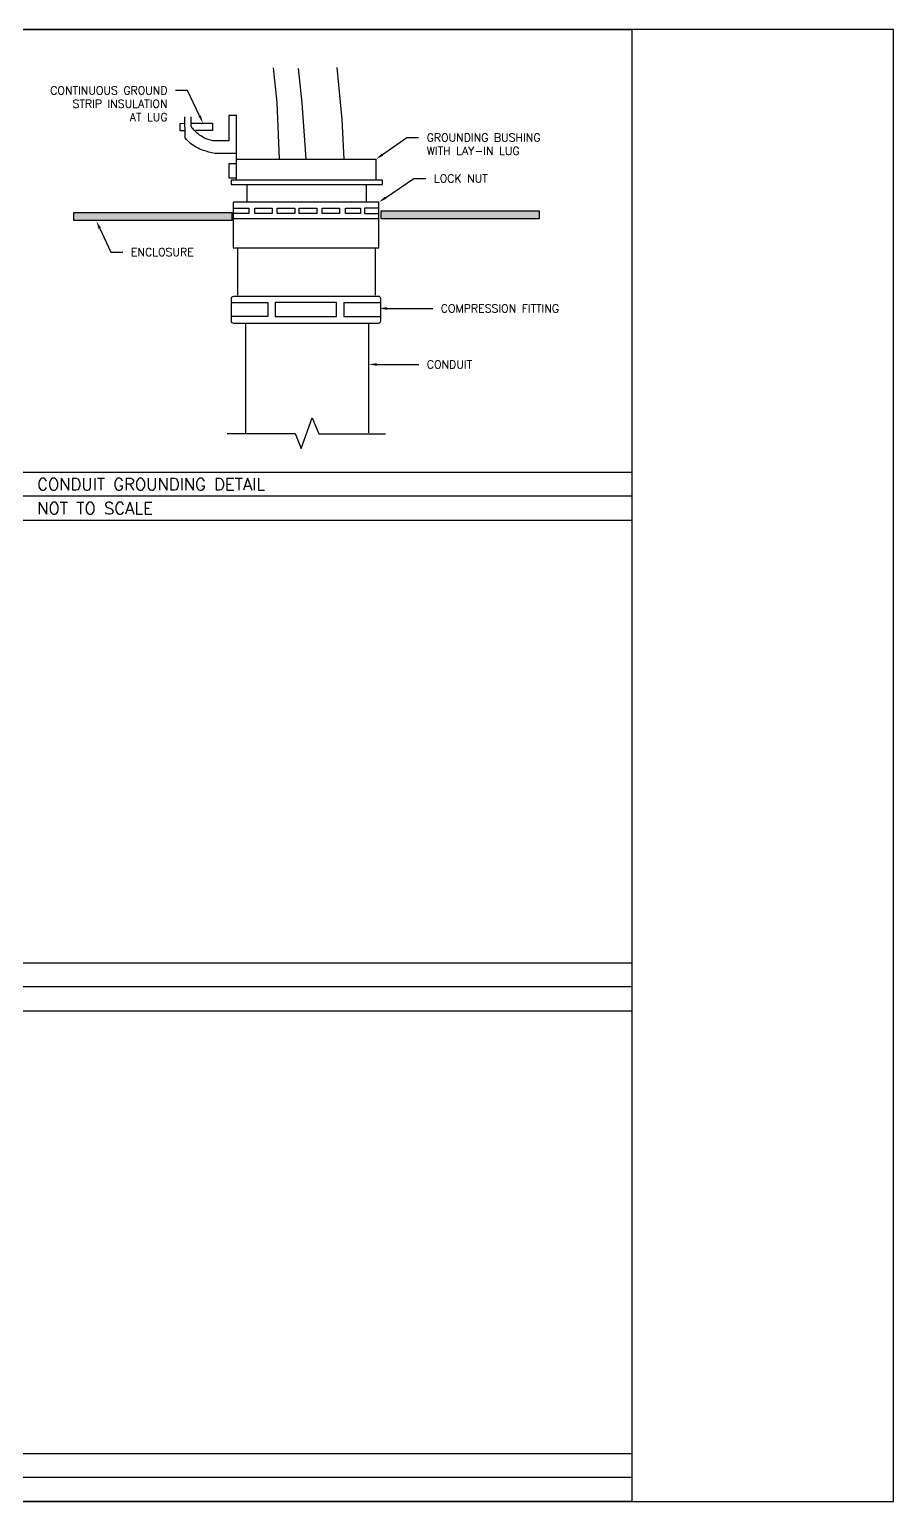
# Model space of a CAD drawing. Header units: inches. Extents: x -6 to 441, y 0 to 338.
# Drawn here: x 253.08 to 266.58, y 69.56 to 92.56 of the extents above; entities that cross this region are included whole.
import ezdxf
from ezdxf import colors
from ezdxf.entities.mleader import LeaderData, LeaderLine
from ezdxf.math import Vec2, Vec3

# ---------------------------------------------------------------- set-up
doc = ezdxf.new("R2010")
doc.units = ezdxf.units.IN
doc.header["$MEASUREMENT"] = 0
doc.styles.add('Roman', font='romans.shx', dxfattribs={"height": 0.125})
doc.styles.add('Roman-A', font='romans.shx', dxfattribs={"height": 0.125})

# ---------------------------------------------------------------- blocks, each defined once
blk = doc.blocks.new('*U43')
h = blk.add_hatch(color=256)
h.set_gradient(color1=(255, 255, 255), tint=1)
h.paths.add_polyline_path([(6.388, 4.832), (6.388, 4.709), (8.857, 4.709), (8.857, 4.832)])
h = blk.add_hatch(color=256)
h.set_gradient(color1=(255, 255, 255), tint=1)
h.paths.add_polyline_path([(1.586, 4.805), (1.586, 4.682), (4.054, 4.682), (4.054, 4.805)])
for p, q in [((3.328, 5.972), (3.321, 6.302)), ((3.417, 6.304), (3.417, 6.157)), ((3.243, 6.199), (3.243, 6.087)), ((3.243, 6.087), (3.326, 6.089)), ((4.289, 5.244), (4.289, 4.972)), ((6.153, 5.244), (6.153, 4.972)), ((6.354, 4.706), (6.354, 4.968)), ((4.146, 4.255), (4.146, 3.515)), ((6.293, 4.255), (6.293, 3.515))]:
    blk.add_line(p, q)
for points in [[(4.801, 5.639), (4.764, 6.527), (4.709, 7.066)], [(5.216, 5.639), (5.157, 6.521), (5.096, 7.059)], [(5.808, 5.639), (5.777, 6.259), (5.703, 7.074)], [(4.127, 5.639), (4.127, 6.321), (4.009, 6.321), (4.009, 5.927), (3.758, 5.927)], [(3.243, 6.199), (3.323, 6.201)], [(3.417, 6.203), (3.752, 6.203), (3.752, 6.088), (3.487, 6.087)], [(4.127, 5.729), (3.788, 5.729)], [(4.127, 5.569), (4.008, 5.569), (4.008, 5.347), (4.127, 5.347)], [(4.127, 5.313), (4.127, 5.639), (6.306, 5.639), (6.306, 5.313), (4.127, 5.313)], [(4.127, 5.313), (4.043, 5.313), (4.043, 5.244), (6.407, 5.244), (6.407, 5.313), (6.306, 5.313)], [(6.354, 4.968), (4.079, 4.968), (4.079, 4.255), (6.354, 4.255), (6.354, 4.706), (4.079, 4.706)], [(4.079, 4.877), (4.321, 4.877), (4.321, 4.793), (4.079, 4.793)], [(4.415, 4.877), (4.688, 4.877), (4.688, 4.793), (4.415, 4.793), (4.415, 4.877)], [(4.766, 4.877), (5.04, 4.877), (5.04, 4.793), (4.766, 4.793), (4.766, 4.877)], [(5.11, 4.877), (5.383, 4.877), (5.383, 4.793), (5.11, 4.793), (5.11, 4.877)], [(5.465, 4.877), (5.739, 4.877), (5.739, 4.793), (5.465, 4.793), (5.465, 4.877)], [(5.833, 4.877), (6.066, 4.877), (6.066, 4.793), (5.833, 4.793), (5.833, 4.877)], [(6.354, 4.877), (6.13, 4.877), (6.13, 4.793), (6.354, 4.793)], [(8.857, 4.832), (8.857, 4.709), (6.388, 4.709), (6.388, 4.832), (8.857, 4.832)], [(4.054, 4.805), (4.054, 4.682), (1.586, 4.682), (1.586, 4.805), (4.054, 4.805)], [(4.05, 3.399), (4.618, 3.399), (4.618, 3.183), (4.05, 3.183)], [(4.735, 3.399), (4.735, 3.183), (5.693, 3.183), (5.693, 3.399), (4.735, 3.399)], [(5.805, 3.399), (5.805, 3.183), (6.377, 3.183)], [(5.805, 3.399), (6.377, 3.399)], [(4.268, 3.074), (4.268, 1.365)], [(6.19, 3.074), (6.19, 1.365)], [(3.982, 1.354), (5.044, 1.354), (5.14, 1.12), (5.313, 1.599), (5.413, 1.35), (6.454, 1.35)]]:
    blk.add_lwpolyline(points)
blk.add_lwpolyline([(6.377, 3.464), (6.377, 3.11, -0.414214), (6.341, 3.074), (4.086, 3.074, -0.414214), (4.05, 3.11), (4.05, 3.463, -0.414049), (4.086, 3.499), (6.341, 3.5, -0.414378)], format="xyb", close=True)
for points in [[(3.758, 5.927), (3.62, 5.975), (3.531, 6.034), (3.446, 6.117), (3.417, 6.157)], [(3.788, 5.729), (3.611, 5.777), (3.411, 5.886), (3.328, 5.972)]]:
    blk.add_spline(points, degree=3)
at = {"char_height": 0.1875, "width": 8.11395, "attachment_point": 1, "style": 'Roman-A'}
for s, insert in [('CONDUIT GROUNDING DETAIL', (1.015, 0.654)), ('NOT TO SCALE', (1.015, 0.279))]:
    blk.add_mtext(s, dxfattribs=dict(at, insert=insert))
ml = blk.add_multileader_mtext('Standard')
ml.set_content('{\\Fromans|c0;CONTINUOUS GROUND\\PSTRIP INSULATION\\PAT LUG}', color=256, style='Roman')
ml.set_leader_properties()
ml.build(insert=Vec2(0, 0))
ml.multileader.update_dxf_attribs({"dogleg_length": 0.186, "arrow_head_size": 0.125})
ctx = ml.context
ctx.base_point, ctx.char_height, ctx.arrow_head_size, ctx.landing_gap_size, ctx.plane_origin = Vec3(0.898, 6.714), 0.125, 0.125, 0.125, Vec3(3.752, 6.203)
ctx.text_align_type = 2
notes = []
notes.append((ctx, [(0, (1, 1, 0), (3.364, 6.714), (-1, 0), 0.186, [(0, [(3.607, 6.203)], 0, [])])]))
ctx.mtext.insert, ctx.mtext.alignment, ctx.mtext.flow_direction = Vec3(3.052, 6.776), 3, 5
ml = blk.add_multileader_mtext('Standard')
ml.set_content('{\\Fromans|c0;GROUNDING BUSHING\\PWITH LAY-IN LUG}', color=256, style='Roman')
ml.set_leader_properties()
ml.build(insert=Vec2(0, 0))
ml.multileader.update_dxf_attribs({"dogleg_length": 0.186, "arrow_head_size": 0.125})
ctx = ml.context
ctx.base_point, ctx.char_height, ctx.arrow_head_size, ctx.landing_gap_size, ctx.plane_origin = Vec3(6.974, 5.978), 0.125, 0.125, 0.125, Vec3(6.306, 5.639)
notes.append((ctx, [(0, (1, 1, 0), (6.788, 5.978), (1, 0), 0.186, [(0, [(6.306, 5.639)], 0, [])])]))
ctx.mtext.insert, ctx.mtext.flow_direction = Vec3(7.099, 6.04), 5
ml = blk.add_multileader_mtext('Standard')
ml.set_content('{\\Fromans|c0;LOCK NUT}', color=256, style='Roman')
ml.set_leader_properties()
ml.build(insert=Vec2(0, 0))
ml.multileader.update_dxf_attribs({"dogleg_length": 0.186, "arrow_head_size": 0.125})
ctx = ml.context
ctx.base_point, ctx.char_height, ctx.arrow_head_size, ctx.landing_gap_size, ctx.plane_origin = Vec3(7.087, 5.34), 0.125, 0.125, 0.125, Vec3(6.354, 4.968)
notes.append((ctx, [(0, (1, 1, 0), (6.9, 5.34), (1, 0), 0.186, [(0, [(6.354, 4.968)], 0, [])])]))
ctx.mtext.insert, ctx.mtext.flow_direction = Vec3(7.212, 5.402), 5
ml = blk.add_multileader_mtext('Standard')
ml.set_content('{\\Fromans|c0;\\C256;ENCLOSURE}', color=256, style='Roman')
ml.set_leader_properties()
ml.build(insert=Vec2(0, 0))
ml.multileader.update_dxf_attribs({"dogleg_length": 0.186, "arrow_head_size": 0.125})
ctx = ml.context
ctx.base_point, ctx.char_height, ctx.arrow_head_size, ctx.landing_gap_size, ctx.plane_origin = Vec3(2.355, 4.188), 0.125, 0.125, 0.125, Vec3(1.941, 4.67)
notes.append((ctx, [(1, (1, 1, 0), (2.168, 4.188), (1, 0), 0.186, [(0, [(1.941, 4.67)], 0, [])])]))
ctx.mtext.insert, ctx.mtext.flow_direction = Vec3(2.48, 4.251), 5
ml = blk.add_multileader_mtext('Standard')
ml.set_content('{\\Fromans|c0;\\C256;COMPRESSION FITTING}', color=256, style='Roman')
ml.set_leader_properties()
ml.build(insert=Vec2(0, 0))
ml.multileader.update_dxf_attribs({"dogleg_length": 0.186, "arrow_head_size": 0.125})
ctx = ml.context
ctx.base_point, ctx.char_height, ctx.arrow_head_size, ctx.landing_gap_size, ctx.plane_origin = Vec3(7.194, 3.308), 0.125, 0.125, 0.125, Vec3(6.357, 3.308)
notes.append((ctx, [(0, (1, 1, 0), (7.007, 3.308), (1, 0), 0.186, [(0, [(6.357, 3.308)], 0, [])])]))
ctx.mtext.insert, ctx.mtext.flow_direction = Vec3(7.319, 3.371), 5
ml = blk.add_multileader_mtext('Standard')
ml.set_content('{\\Fromans|c0;CONDUIT}', color=256, style='Roman')
ml.set_leader_properties()
ml.build(insert=Vec2(0, 0))
ml.multileader.update_dxf_attribs({"dogleg_length": 0.186, "arrow_head_size": 0.125})
ctx = ml.context
ctx.base_point, ctx.char_height, ctx.arrow_head_size, ctx.landing_gap_size, ctx.plane_origin = Vec3(6.977, 2.433), 0.125, 0.125, 0.125, Vec3(6.192, 2.433)
notes.append((ctx, [(0, (1, 1, 0), (6.791, 2.433), (1, 0), 0.186, [(0, [(6.192, 2.433)], 0, [])])]))
ctx.mtext.insert, ctx.mtext.flow_direction = Vec3(7.102, 2.496), 5
for ctx, leaders in notes:
    for number, flags, end, landing, length, lines in leaders:
        leader = LeaderData()
        leader.index, (leader.has_last_leader_line, leader.has_dogleg_vector, leader.attachment_direction) = number, flags
        leader.last_leader_point, leader.dogleg_vector, leader.dogleg_length = Vec3(end), Vec3(landing), length
        for number, points, colour, breaks in lines:
            line = LeaderLine()
            line.index, line.vertices, line.color, line.breaks = number, Vec3.list(points), colors.encode_raw_color(colour), breaks
            leader.lines.append(line)
        ctx.leaders.append(leader)

msp = doc.modelspace()

# ---------------------------------------------------------------- linework, layer by layer
for p, q in [((252.185, 85.644), (262.489, 85.644)), ((262.489, 85.269), (252.935, 85.269)), ((231.577, 84.894), (262.489, 84.894)), ((252.185, 77.978), (262.489, 77.978)), ((262.489, 77.603), (252.935, 77.603)), ((231.577, 77.228), (262.489, 77.228)), ((252.185, 70.311), (262.489, 70.311)), ((262.489, 69.936), (252.935, 69.936))]:
    msp.add_line(p, q)
for points in [[(231.577, 92.561), (262.489, 92.561), (262.489, 69.561), (231.577, 69.561)], [(231.577, 69.561), (266.577, 69.561), (266.577, 92.561), (231.577, 92.561)]]:
    msp.add_lwpolyline(points, close=True)

# ---------------------------------------------------------------- block references
msp.add_blockref('*U43', (252.185, 84.894))

doc.saveas('drawing.dxf')
